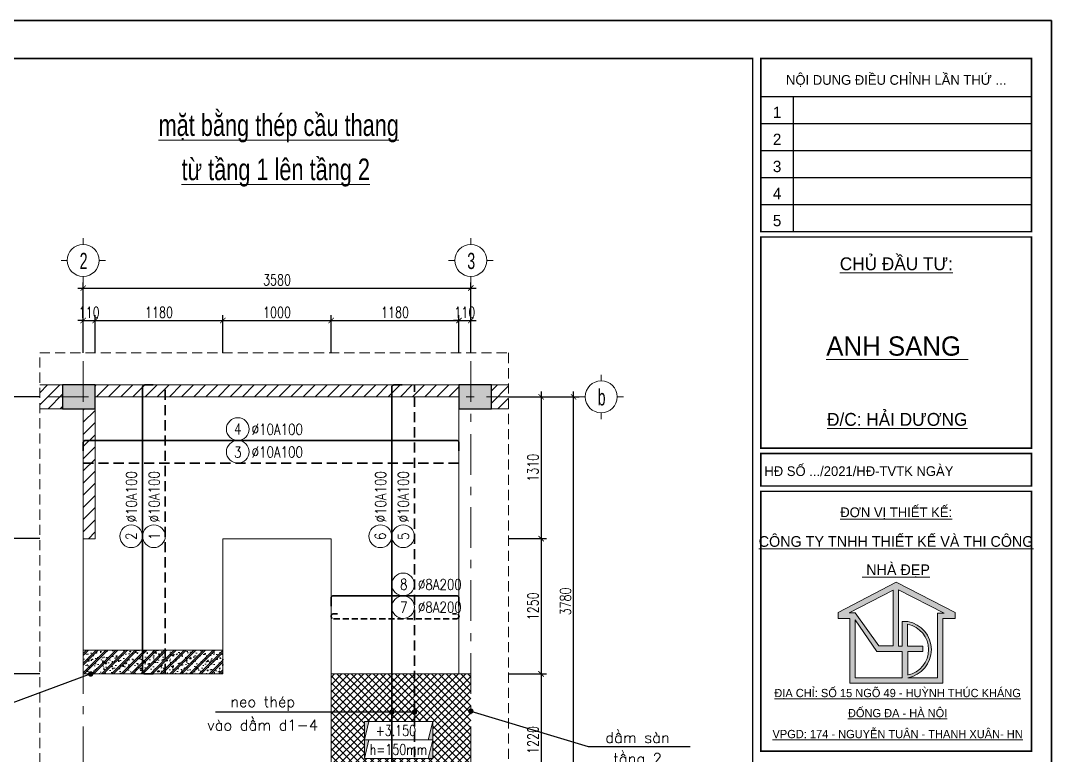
# Model space of a CAD drawing. Extents: x -2098986 to 943, y -1296280 to 73591.
# Drawn here: x -1822283 to -1803244, y -1275738 to -1262160 of the extents above; entities that cross this region are included whole.
import ezdxf
from ezdxf.enums import TextEntityAlignment as Align

# ---------------------------------------------------------------- set-up
doc = ezdxf.new("R2010")
doc.units = 0
doc.header["$LTSCALE"] = 150
doc.header["$PDMODE"] = 35
for name, pattern in [('_Tim', [9, 5, -1.5, 1, -1.5]), ('DASHED2', [0.375, 0.25, -0.125]), ('HIDDEN', [0.375, 0.25, -0.125])]:
    doc.linetypes.add(name, pattern=pattern)
doc.layers.get('0').update_dxf_attribs({"lineweight": 18})
doc.layers.get('Defpoints').update_dxf_attribs({"lineweight": 18})
for name, color, linetype, lineweight in [('05.Text', 253, 'Continuous', 18), ('09.Hatch', 250, 'Continuous', 5), ('11.Khung bo', 32, 'Continuous', 50), ('12.Khung', 36, 'Continuous', 25), ('LS-DIM', 251, 'Continuous', 13), ('LS-HATCH', 147, 'Continuous', 9), ('LS-TEXT', 60, 'Continuous', 20), ('LS-THAY', 7, 'Continuous', 20), ('LS-THEP', 3, 'Continuous', 35), ('LS-TRUC', 108, '_Tim', 9)]:
    doc.layers.add(name, color=color, linetype=linetype, lineweight=lineweight)
doc.layers.add('DIM', color=1, linetype='Continuous')
doc.layers.add('HATCH', color=8, linetype='Continuous')
doc.layers.add('Tpl_Bound', color=1, linetype='Continuous', plot=False)
doc.styles.add('AVANT', font='')
doc.styles.add('KCVN-LEADER', font='vnromadi.shx', dxfattribs={"width": 0.7, "height": 4})
doc.styles.add('VnAvantH', font='')
doc.styles.add('vnsimpli', font='vnsimli.shx', dxfattribs={"width": 0.75})
doc.styles.get('AVANT').set_extended_font_data('.VnAvant')
doc.styles.get('VnAvantH').set_extended_font_data('.VnAvantH')
doc.dimstyles.new('D50', dxfattribs={"dimtxt": 200, "dimasz": 100, "dimexe": 100, "dimexo": 0, "dimgap": 50, "dimtad": 1, "dimdec": 0, "dimlfac": 0.5, "dimzin": 0, "dimdsep": 46, "dimtxsty": 'vnsimpli', "dimblk1": 'ARCHTICK', "dimblk2": 'ARCHTICK', "dimsah": 1, "dimcen": 0, "dimdle": 100, "dimclrd": 256, "dimclre": 256, "dimclrt": 60, "dimadec": 0, "dimazin": 0, "dimtfac": 0.02, "dimtdec": 0, "dimtix": 1, "dimtmove": 2, "dimatfit": 3, "dimldrblk": 'ARCHTICK', "dimfxl": 100, "dimtolj": 1, "dimtzin": 0, "dimarcsym": 0})

# ---------------------------------------------------------------- blocks, each defined once
blk = doc.blocks.new('100')
at = {"layer": '09.Hatch'}
h = blk.add_hatch(color=3, dxfattribs=at)
h.paths.add_polyline_path([(1897639, -927180), (1897639, -927287), (1897855, -927287), (1897855, -928484), (1898824, -928484), (1899574, -928484), (1899574, -927287), (1899801, -927287), (1899801, -927179), (1898713, -926620)])
h.paths.add_polyline_path([(1898756, -926756), (1899596, -927187), (1899473, -927187), (1899473, -928384), (1898929, -928384, 0.834181), (1898929, -927344), (1898824, -927344), (1898824, -927797), (1898756, -927797)], flags=16)
h.paths.add_polyline_path([(1898656, -927796), (1898393, -927796), (1897956, -927186), (1897843, -927186), (1898656, -926763)], flags=16)
h.paths.add_polyline_path([(1898929, -928333), (1898929, -927898), (1899202, -927898), (1899202, -927797), (1898924, -927797), (1898924, -927395, -0.822042)], flags=16)
h.paths.add_polyline_path([(1898357, -927898), (1898824, -927898), (1898824, -928384), (1897956, -928384), (1897956, -927316)], flags=16)
at = {"layer": '05.Text'}
for p, q in [((1898713, -926620), (1897639, -927180)), ((1898656, -926763), (1897843, -927186)), ((1898656, -926763), (1897843, -927186)), ((1898656, -926763), (1897843, -927186)), ((1898656, -926763), (1898656, -927796)), ((1898656, -926763), (1898656, -927796)), ((1898656, -926763), (1898656, -927796)), ((1899801, -927179), (1898713, -926620)), ((1899801, -927179), (1898713, -926620)), ((1899801, -927179), (1898713, -926620)), ((1899596, -927187), (1898756, -926756)), ((1898756, -926756), (1898756, -927797)), ((1899596, -927187), (1898756, -926756)), ((1898756, -926756), (1898756, -927797)), ((1899596, -927187), (1898756, -926756)), ((1898756, -926756), (1898756, -927797)), ((1897639, -927180), (1897639, -927287)), ((1899801, -927287), (1899801, -927179)), ((1899801, -927287), (1899801, -927179)), ((1899801, -927287), (1899801, -927179)), ((1897639, -927287), (1897855, -927287)), ((1897843, -927186), (1897956, -927186)), ((1897855, -927287), (1897855, -928484)), ((1897956, -927186), (1897956, -927186)), ((1897956, -927186), (1898393, -927796)), ((1897956, -927316), (1897956, -928384)), ((1898357, -927898), (1897956, -927316)), ((1898824, -927797), (1898824, -927344)), ((1898824, -927797), (1898824, -927344)), ((1898824, -927344), (1898929, -927344)), ((1899473, -928384), (1899473, -927187)), ((1899473, -927187), (1899596, -927187)), ((1899473, -928384), (1899473, -927187)), ((1899473, -927187), (1899596, -927187)), ((1899473, -928384), (1899473, -927187)), ((1899473, -927187), (1899596, -927187)), ((1899574, -928484), (1899574, -927287)), ((1899574, -927287), (1899801, -927287)), ((1898924, -927395), (1898924, -927797)), ((1898824, -927898), (1898357, -927898)), ((1898393, -927796), (1898656, -927796)), ((1898756, -927797), (1898824, -927797)), ((1898824, -928384), (1898824, -927898)), ((1898924, -927797), (1899202, -927797)), ((1899202, -927898), (1898929, -927898)), ((1898929, -927898), (1898929, -928333)), ((1899202, -927797), (1899202, -927898)), ((1897855, -928484), (1898824, -928484)), ((1897956, -928384), (1898824, -928384)), ((1898824, -928484), (1899574, -928484)), ((1898929, -928384), (1899473, -928384))]:
    blk.add_line(p, q, dxfattribs=at)
for radius, start, end in [(528, 280.3316, 79.6684), (478, 281.4298, 79.1164), (478, 281.4298, 79.1164), (478, 281.4298, 79.1164)]:
    blk.add_arc((1898834, -927864), radius, start, end, dxfattribs=at)
at = {"layer": '11.Khung bo', "const_width": 26.7}
for points in [[(1860913, -945240), (1860913, -916940), (1896063, -916940), (1896063, -945240)], [(1860913, -945240), (1860913, -916940), (1896063, -916940), (1896063, -945240)], [(1860913, -945240), (1860913, -916940), (1896063, -916940), (1896063, -945240)], [(1896213, -920140), (1896213, -916940), (1901213, -916940), (1901213, -920140)], [(1896213, -920140), (1896213, -916940), (1901213, -916940), (1901213, -920140)], [(1896213, -920140), (1896213, -916940), (1901213, -916940), (1901213, -920140)], [(1896213, -924140), (1901213, -924140), (1901213, -920240), (1896213, -920240)], [(1896213, -924140), (1901213, -924140), (1901213, -920240), (1896213, -920240)], [(1896213, -924140), (1901213, -924140), (1901213, -920240), (1896213, -920240)], [(1896213, -924840), (1901213, -924840), (1901213, -924240), (1896213, -924240)], [(1896213, -924840), (1901213, -924840), (1901213, -924240), (1896213, -924240)], [(1896213, -924840), (1901213, -924840), (1901213, -924240), (1896213, -924240)], [(1896213, -929740), (1901213, -929740), (1901213, -924940), (1896213, -924940)], [(1896213, -929740), (1901213, -929740), (1901213, -924940), (1896213, -924940)], [(1896213, -929740), (1901213, -929740), (1901213, -924940), (1896213, -924940)]]:
    blk.add_lwpolyline(points, close=True, dxfattribs=at)
at = {"layer": '12.Khung'}
for p, q in [((1896213, -917640), (1901213, -917640)), ((1896213, -917640), (1901213, -917640)), ((1896213, -917640), (1901213, -917640)), ((1896813, -920140), (1896813, -917640)), ((1896813, -920140), (1896813, -917640)), ((1896813, -920140), (1896813, -917640)), ((1896213, -918140), (1901213, -918140)), ((1896213, -918140), (1901213, -918140)), ((1896213, -918140), (1901213, -918140)), ((1896213, -918640), (1901213, -918640)), ((1896213, -918640), (1901213, -918640)), ((1896213, -918640), (1901213, -918640)), ((1896213, -919140), (1901213, -919140)), ((1896213, -919140), (1901213, -919140)), ((1896213, -919140), (1901213, -919140)), ((1896213, -919640), (1901213, -919640)), ((1896213, -919640), (1901213, -919640)), ((1896213, -919640), (1901213, -919640))]:
    blk.add_line(p, q, dxfattribs=at)
blk.add_lwpolyline([(1901579, -945940), (1901579, -916240), (1859580, -916240), (1859580, -945940)], close=True, dxfattribs=at)
blk.add_lwpolyline([(1901579, -945940), (1901579, -916240), (1859580, -916240), (1859580, -945940)], close=True, dxfattribs=at)
blk.add_lwpolyline([(1901579, -945940), (1901579, -916240), (1859580, -916240), (1859580, -945940)], close=True, dxfattribs=at)
at = {"layer": '05.Text', "style": 'VnAvantH'}
for s, p in [('Néi dung ®iÒu chØnh lÇn thø ...', (1898713, -917329)), ('H§ sè .../2021/H§-TVTK ngµy ', (1898057, -924540))]:
    blk.add_text(s, height=180, dxfattribs=at).set_placement(p, align=Align.MIDDLE)
at = {"layer": '05.Text'}
for s, height, style, p in [('1', 210, 'AVANT', (1896513, -918040)), ('2', 210, 'AVANT', (1896513, -918540)), ('3', 210, 'AVANT', (1896513, -919040)), ('4', 210, 'AVANT', (1896513, -919540)), ('5', 210, 'AVANT', (1896513, -920040)), ('%%uChñ ®Çu t\xad:', 237.6, 'VnAvantH', (1898716, -920853)), ('%%Uanh sang ', 356.4, 'VnAvantH', (1898732, -922432)), ('%%U®/c: h¶i d\xad¬ng', 237.6, 'VnAvantH', (1898732, -923728)), ('%%U®¬n vÞ thiÕt kÕ:', 180, 'VnAvantH', (1898713, -925416)), ('%%Uc«ng ty tnhh thiÕt kÕ vµ thi c«ng', 198, 'VnAvantH', (1898711, -925964)), ('%%U nhµ ®Ñp', 198, 'VnAvantH', (1898711, -926487)), ('%%U®Þa chØ: sè 15 ngâ 49 - huúnh thóc kh¸ng', 152.46, 'VnAvantH', (1898739, -928742)), ('%%U®èng ®a - hµ néi', 152.46, 'VnAvantH', (1898739, -929113)), ('%%Uvpgd: 174 - nguyÔn tu©n - thanh xu©n- hn', 152.46, 'VnAvantH', (1898739, -929500))]:
    blk.add_text(s, height=height, dxfattribs=dict(at, style=style)).set_placement(p, align=Align.CENTER)
blk = doc.blocks.new('_ArchTick')
at = {"layer": 'DIM', "color": 0, "const_width": 0.15}
blk.add_lwpolyline([(-0.5, -0.5), (0.5, 0.5)], dxfattribs=at)
blk = doc.blocks.new('*D1398')
at = {"layer": 'Defpoints', "color": 0, "transparency": 16777216}
for p in [(-1820907, -1267702), (-1821127, -1268302), (-1820907, -1268302)]:
    blk.add_point(p, dxfattribs=at)
at = {"layer": 'LS-DIM', "lineweight": -2, "transparency": 16777216}
for p, q in [((-1821127, -1268302), (-1821127, -1267602)), ((-1820907, -1268302), (-1820907, -1267602)), ((-1821127, -1267702), (-1821227, -1267702)), ((-1821127, -1267702), (-1820907, -1267702)), ((-1820907, -1267702), (-1820807, -1267702))]:
    blk.add_line(p, q, dxfattribs=at)
at = {"layer": 'LS-DIM', "lineweight": -2, "transparency": 16777216, "xscale": 100, "yscale": 100, "zscale": 100}
blk.add_blockref('_ArchTick', (-1821127, -1267702), dxfattribs=at)
at = {"layer": 'LS-DIM', "lineweight": -2, "transparency": 16777216, "xscale": 100, "yscale": 100, "zscale": 100, "rotation": 180}
blk.add_blockref('_ArchTick', (-1820907, -1267702), dxfattribs=at)
at = {"layer": 'LS-DIM', "color": 60, "transparency": 16777216, "insert": (-1821017, -1267552), "char_height": 200, "attachment_point": 5, "style": 'vnsimpli'}
blk.add_mtext('\\A1;110', dxfattribs=at)
blk = doc.blocks.new('*D1399')
at = {"layer": 'Defpoints', "color": 0, "transparency": 16777216}
for p in [(-1818547, -1267702), (-1820907, -1268302), (-1818547, -1268302)]:
    blk.add_point(p, dxfattribs=at)
at = {"layer": 'LS-DIM', "lineweight": -2, "transparency": 16777216}
for p, q in [((-1820907, -1268302), (-1820907, -1267602)), ((-1818547, -1268302), (-1818547, -1267602)), ((-1821007, -1267702), (-1818447, -1267702))]:
    blk.add_line(p, q, dxfattribs=at)
at = {"layer": 'LS-DIM', "lineweight": -2, "transparency": 16777216, "xscale": 100, "yscale": 100, "zscale": 100, "rotation": 180}
blk.add_blockref('_ArchTick', (-1820907, -1267702), dxfattribs=at)
at = {"layer": 'LS-DIM', "lineweight": -2, "transparency": 16777216, "xscale": 100, "yscale": 100, "zscale": 100}
blk.add_blockref('_ArchTick', (-1818547, -1267702), dxfattribs=at)
at = {"layer": 'LS-DIM', "color": 60, "transparency": 16777216, "insert": (-1819727, -1267552), "char_height": 200, "attachment_point": 5, "style": 'vnsimpli'}
blk.add_mtext('\\A1;1180', dxfattribs=at)
blk = doc.blocks.new('*D1400')
at = {"layer": 'Defpoints', "color": 0, "transparency": 16777216}
for p in [(-1816547, -1267702), (-1818547, -1268302), (-1816547, -1268302)]:
    blk.add_point(p, dxfattribs=at)
at = {"layer": 'LS-DIM', "lineweight": -2, "transparency": 16777216}
for p, q in [((-1818547, -1268302), (-1818547, -1267602)), ((-1816547, -1268302), (-1816547, -1267602)), ((-1818647, -1267702), (-1816447, -1267702))]:
    blk.add_line(p, q, dxfattribs=at)
at = {"layer": 'LS-DIM', "lineweight": -2, "transparency": 16777216, "xscale": 100, "yscale": 100, "zscale": 100, "rotation": 180}
blk.add_blockref('_ArchTick', (-1818547, -1267702), dxfattribs=at)
at = {"layer": 'LS-DIM', "lineweight": -2, "transparency": 16777216, "xscale": 100, "yscale": 100, "zscale": 100}
blk.add_blockref('_ArchTick', (-1816547, -1267702), dxfattribs=at)
at = {"layer": 'LS-DIM', "color": 60, "transparency": 16777216, "insert": (-1817547, -1267552), "char_height": 200, "attachment_point": 5, "style": 'vnsimpli'}
blk.add_mtext('\\A1;1000', dxfattribs=at)
blk = doc.blocks.new('*D1401')
at = {"layer": 'Defpoints', "color": 0, "transparency": 16777216}
for p in [(-1814187, -1267702), (-1816547, -1268302), (-1814187, -1268302)]:
    blk.add_point(p, dxfattribs=at)
at = {"layer": 'LS-DIM', "lineweight": -2, "transparency": 16777216}
for p, q in [((-1816547, -1268302), (-1816547, -1267602)), ((-1814187, -1268302), (-1814187, -1267602)), ((-1816647, -1267702), (-1814087, -1267702))]:
    blk.add_line(p, q, dxfattribs=at)
at = {"layer": 'LS-DIM', "lineweight": -2, "transparency": 16777216, "xscale": 100, "yscale": 100, "zscale": 100, "rotation": 180}
blk.add_blockref('_ArchTick', (-1816547, -1267702), dxfattribs=at)
at = {"layer": 'LS-DIM', "lineweight": -2, "transparency": 16777216, "xscale": 100, "yscale": 100, "zscale": 100}
blk.add_blockref('_ArchTick', (-1814187, -1267702), dxfattribs=at)
at = {"layer": 'LS-DIM', "color": 60, "transparency": 16777216, "insert": (-1815367, -1267552), "char_height": 200, "attachment_point": 5, "style": 'vnsimpli'}
blk.add_mtext('\\A1;1180', dxfattribs=at)
blk = doc.blocks.new('*D1402')
at = {"layer": 'Defpoints', "color": 0, "transparency": 16777216}
for p in [(-1813967, -1267702), (-1814187, -1268302), (-1813967, -1268302)]:
    blk.add_point(p, dxfattribs=at)
at = {"layer": 'LS-DIM', "lineweight": -2, "transparency": 16777216}
for p, q in [((-1814187, -1268302), (-1814187, -1267602)), ((-1813967, -1268302), (-1813967, -1267602)), ((-1814187, -1267702), (-1814287, -1267702)), ((-1814187, -1267702), (-1813967, -1267702)), ((-1813967, -1267702), (-1813867, -1267702))]:
    blk.add_line(p, q, dxfattribs=at)
at = {"layer": 'LS-DIM', "lineweight": -2, "transparency": 16777216, "xscale": 100, "yscale": 100, "zscale": 100}
blk.add_blockref('_ArchTick', (-1814187, -1267702), dxfattribs=at)
at = {"layer": 'LS-DIM', "lineweight": -2, "transparency": 16777216, "xscale": 100, "yscale": 100, "zscale": 100, "rotation": 180}
blk.add_blockref('_ArchTick', (-1813967, -1267702), dxfattribs=at)
at = {"layer": 'LS-DIM', "color": 60, "transparency": 16777216, "insert": (-1814077, -1267552), "char_height": 200, "attachment_point": 5, "style": 'vnsimpli'}
blk.add_mtext('\\A1;110', dxfattribs=at)
blk = doc.blocks.new('*D1403')
at = {"layer": 'Defpoints', "color": 0, "transparency": 16777216}
for p in [(-1813967, -1267102), (-1821127, -1268302), (-1813967, -1268302)]:
    blk.add_point(p, dxfattribs=at)
at = {"layer": 'LS-DIM', "lineweight": -2, "transparency": 16777216}
for p, q in [((-1821127, -1268302), (-1821127, -1267002)), ((-1813967, -1268302), (-1813967, -1267002)), ((-1821227, -1267102), (-1813867, -1267102))]:
    blk.add_line(p, q, dxfattribs=at)
at = {"layer": 'LS-DIM', "lineweight": -2, "transparency": 16777216, "xscale": 100, "yscale": 100, "zscale": 100, "rotation": 180}
blk.add_blockref('_ArchTick', (-1821127, -1267102), dxfattribs=at)
at = {"layer": 'LS-DIM', "lineweight": -2, "transparency": 16777216, "xscale": 100, "yscale": 100, "zscale": 100}
blk.add_blockref('_ArchTick', (-1813967, -1267102), dxfattribs=at)
at = {"layer": 'LS-DIM', "color": 60, "transparency": 16777216, "insert": (-1817547, -1266952), "char_height": 200, "attachment_point": 5, "style": 'vnsimpli'}
blk.add_mtext('\\A1;3580', dxfattribs=at)
blk = doc.blocks.new('*D1406')
at = {"layer": 'Defpoints', "color": 0, "transparency": 16777216}
for p in [(-1821929, -1269113), (-1822529, -1271733), (-1821929, -1271733)]:
    blk.add_point(p, dxfattribs=at)
at = {"layer": 'LS-DIM', "lineweight": -2, "transparency": 16777216}
for p, q in [((-1821929, -1269113), (-1822629, -1269113)), ((-1822529, -1269013), (-1822529, -1271833)), ((-1821929, -1271733), (-1822629, -1271733))]:
    blk.add_line(p, q, dxfattribs=at)
at = {"layer": 'LS-DIM', "lineweight": -2, "transparency": 16777216, "xscale": 100, "yscale": 100, "zscale": 100}
for p, rotation in [((-1822529, -1269113), 90), ((-1822529, -1271733), 270)]:
    blk.add_blockref('_ArchTick', p, dxfattribs=dict(at, rotation=rotation))
at = {"layer": 'LS-DIM', "color": 60, "transparency": 16777216, "insert": (-1822679, -1270423), "char_height": 200, "attachment_point": 5, "rotation": 90, "style": 'vnsimpli'}
blk.add_mtext('\\A1;1310', dxfattribs=at)
blk = doc.blocks.new('*D1407')
at = {"layer": 'Defpoints', "color": 0, "transparency": 16777216}
for p in [(-1821929, -1271733), (-1822529, -1274233), (-1821929, -1274233)]:
    blk.add_point(p, dxfattribs=at)
at = {"layer": 'LS-DIM', "lineweight": -2, "transparency": 16777216}
for p, q in [((-1821929, -1271733), (-1822629, -1271733)), ((-1822529, -1271633), (-1822529, -1274333)), ((-1821929, -1274233), (-1822629, -1274233))]:
    blk.add_line(p, q, dxfattribs=at)
at = {"layer": 'LS-DIM', "lineweight": -2, "transparency": 16777216, "xscale": 100, "yscale": 100, "zscale": 100}
for p, rotation in [((-1822529, -1271733), 90), ((-1822529, -1274233), 270)]:
    blk.add_blockref('_ArchTick', p, dxfattribs=dict(at, rotation=rotation))
at = {"layer": 'LS-DIM', "color": 60, "transparency": 16777216, "insert": (-1822679, -1272983), "char_height": 200, "attachment_point": 5, "rotation": 90, "style": 'vnsimpli'}
blk.add_mtext('\\A1;1250', dxfattribs=at)
blk = doc.blocks.new('*D1408')
at = {"layer": 'Defpoints', "color": 0, "transparency": 16777216}
for p in [(-1821929, -1274233), (-1822529, -1276673), (-1821929, -1276673)]:
    blk.add_point(p, dxfattribs=at)
at = {"layer": 'LS-DIM', "lineweight": -2, "transparency": 16777216}
for p, q in [((-1821929, -1274233), (-1822629, -1274233)), ((-1822529, -1274133), (-1822529, -1276773)), ((-1821929, -1276673), (-1822629, -1276673))]:
    blk.add_line(p, q, dxfattribs=at)
at = {"layer": 'LS-DIM', "lineweight": -2, "transparency": 16777216, "xscale": 100, "yscale": 100, "zscale": 100}
for p, rotation in [((-1822529, -1274233), 90), ((-1822529, -1276673), 270)]:
    blk.add_blockref('_ArchTick', p, dxfattribs=dict(at, rotation=rotation))
at = {"layer": 'LS-DIM', "color": 60, "transparency": 16777216, "insert": (-1822679, -1275453), "char_height": 200, "attachment_point": 5, "rotation": 90, "style": 'vnsimpli'}
blk.add_mtext('\\A1;1220', dxfattribs=at)
blk = doc.blocks.new('*D1409')
at = {"layer": 'Defpoints', "color": 0, "transparency": 16777216}
for p in [(-1823129, -1269113), (-1821929, -1269113), (-1821929, -1276673)]:
    blk.add_point(p, dxfattribs=at)
at = {"layer": 'LS-DIM', "lineweight": -2, "transparency": 16777216}
for p, q in [((-1821929, -1269113), (-1823229, -1269113)), ((-1823129, -1276773), (-1823129, -1269013)), ((-1821929, -1276673), (-1823229, -1276673))]:
    blk.add_line(p, q, dxfattribs=at)
at = {"layer": 'LS-DIM', "lineweight": -2, "transparency": 16777216, "xscale": 100, "yscale": 100, "zscale": 100}
for p, rotation in [((-1823129, -1269113), 90), ((-1823129, -1276673), 270)]:
    blk.add_blockref('_ArchTick', p, dxfattribs=dict(at, rotation=rotation))
at = {"layer": 'LS-DIM', "color": 60, "transparency": 16777216, "insert": (-1823279, -1272893), "char_height": 200, "attachment_point": 5, "rotation": 90, "style": 'vnsimpli'}
blk.add_mtext('\\A1;3780', dxfattribs=at)
blk = doc.blocks.new('*D1410')
at = {"layer": 'Defpoints', "color": 0, "transparency": 16777216}
for p in [(-1813269, -1269113), (-1813269, -1271733), (-1812669, -1271733)]:
    blk.add_point(p, dxfattribs=at)
at = {"layer": 'LS-DIM', "lineweight": -2, "transparency": 16777216}
for p, q in [((-1813269, -1269113), (-1812569, -1269113)), ((-1812669, -1269013), (-1812669, -1271833)), ((-1813269, -1271733), (-1812569, -1271733))]:
    blk.add_line(p, q, dxfattribs=at)
at = {"layer": 'LS-DIM', "lineweight": -2, "transparency": 16777216, "xscale": 100, "yscale": 100, "zscale": 100}
for p, rotation in [((-1812669, -1269113), 90), ((-1812669, -1271733), 270)]:
    blk.add_blockref('_ArchTick', p, dxfattribs=dict(at, rotation=rotation))
at = {"layer": 'LS-DIM', "color": 60, "transparency": 16777216, "insert": (-1812819, -1270423), "char_height": 200, "attachment_point": 5, "rotation": 90, "style": 'vnsimpli'}
blk.add_mtext('\\A1;1310', dxfattribs=at)
blk = doc.blocks.new('*D1411')
at = {"layer": 'Defpoints', "color": 0, "transparency": 16777216}
for p in [(-1813269, -1271733), (-1813269, -1274233), (-1812669, -1274233)]:
    blk.add_point(p, dxfattribs=at)
at = {"layer": 'LS-DIM', "lineweight": -2, "transparency": 16777216}
for p, q in [((-1813269, -1271733), (-1812569, -1271733)), ((-1812669, -1271633), (-1812669, -1274333)), ((-1813269, -1274233), (-1812569, -1274233))]:
    blk.add_line(p, q, dxfattribs=at)
at = {"layer": 'LS-DIM', "lineweight": -2, "transparency": 16777216, "xscale": 100, "yscale": 100, "zscale": 100}
for p, rotation in [((-1812669, -1271733), 90), ((-1812669, -1274233), 270)]:
    blk.add_blockref('_ArchTick', p, dxfattribs=dict(at, rotation=rotation))
at = {"layer": 'LS-DIM', "color": 60, "transparency": 16777216, "insert": (-1812819, -1272983), "char_height": 200, "attachment_point": 5, "rotation": 90, "style": 'vnsimpli'}
blk.add_mtext('\\A1;1250', dxfattribs=at)
blk = doc.blocks.new('*D1404')
at = {"layer": 'Defpoints', "color": 0, "transparency": 16777216}
for p in [(-1813269, -1274233), (-1813269, -1276673), (-1812669, -1276673)]:
    blk.add_point(p, dxfattribs=at)
at = {"layer": 'LS-DIM', "lineweight": -2, "transparency": 16777216}
for p, q in [((-1813269, -1274233), (-1812569, -1274233)), ((-1812669, -1274133), (-1812669, -1276773)), ((-1813269, -1276673), (-1812569, -1276673))]:
    blk.add_line(p, q, dxfattribs=at)
at = {"layer": 'LS-DIM', "lineweight": -2, "transparency": 16777216, "xscale": 100, "yscale": 100, "zscale": 100}
for p, rotation in [((-1812669, -1274233), 90), ((-1812669, -1276673), 270)]:
    blk.add_blockref('_ArchTick', p, dxfattribs=dict(at, rotation=rotation))
at = {"layer": 'LS-DIM', "color": 60, "transparency": 16777216, "insert": (-1812819, -1275453), "char_height": 200, "attachment_point": 5, "rotation": 90, "style": 'vnsimpli'}
blk.add_mtext('\\A1;1220', dxfattribs=at)
blk = doc.blocks.new('*D1405')
at = {"layer": 'Defpoints', "color": 0, "transparency": 16777216}
for p in [(-1813269, -1269113), (-1812069, -1269113), (-1813269, -1276673)]:
    blk.add_point(p, dxfattribs=at)
at = {"layer": 'LS-DIM', "lineweight": -2, "transparency": 16777216}
for p, q in [((-1813269, -1269113), (-1811969, -1269113)), ((-1812069, -1276773), (-1812069, -1269013)), ((-1813269, -1276673), (-1811969, -1276673))]:
    blk.add_line(p, q, dxfattribs=at)
at = {"layer": 'LS-DIM', "lineweight": -2, "transparency": 16777216, "xscale": 100, "yscale": 100, "zscale": 100}
for p, rotation in [((-1812069, -1269113), 90), ((-1812069, -1276673), 270)]:
    blk.add_blockref('_ArchTick', p, dxfattribs=dict(at, rotation=rotation))
at = {"layer": 'LS-DIM', "color": 60, "transparency": 16777216, "insert": (-1812219, -1272893), "char_height": 200, "attachment_point": 5, "rotation": 90, "style": 'vnsimpli'}
blk.add_mtext('\\A1;3780', dxfattribs=at)
blk = doc.blocks.new('A$C0F04115F')
at = {"layer": 'LS-THAY'}
for p, q in [((-380, 380), (-380, 530)), ((-760, 0), (-910, 0)), ((0, 0), (150, 0)), ((-380, -380), (-380, -530))]:
    blk.add_line(p, q, dxfattribs=at)
blk.add_circle((-380, 0), 380, dxfattribs=at)
blk = doc.blocks.new('cot MB')
at = {"layer": 'LS-DIM'}
for points in [[(122684, -484996), (122601, -484996), (122601, -485336)], [(123863, -484996), (123780, -485336), (123863, -485336)]]:
    blk.add_hatch(color=256, dxfattribs=at).paths.add_polyline_path(points)
for p, q in [((122601, -485336), (122684, -484996)), ((123863, -484996), (123780, -485336))]:
    blk.add_line(p, q, dxfattribs=at)
blk.add_lwpolyline([(122601, -484996), (123863, -484996), (123863, -485336), (122601, -485336)], close=True, dxfattribs=at)
blk = doc.blocks.new('DOT')
at = {"color": 0, "linetype": 'ByBlock'}
blk.add_line((-0.5, 0), (-1, 0), dxfattribs=at)
at = {"color": 0, "linetype": 'ByBlock', "const_width": 0.5}
blk.add_lwpolyline([(-0.25, 0, 1), (0.25, 0, 1)], format="xyb", close=True, dxfattribs=at)

msp = doc.modelspace()

# ---------------------------------------------------------------- hatches: boundary and pattern name
at = {"layer": 'HATCH'}
h = msp.add_hatch(color=256, dxfattribs=at)
h.dxf.hatch_style = 1
h.paths.add_polyline_path([(-1821507.4, -1269333.4), (-1820907.4, -1269333.4), (-1820907.4, -1268893.4), (-1821507.4, -1268893.4)])
h = msp.add_hatch(color=256, dxfattribs=at)
h.dxf.hatch_style = 1
h.paths.add_polyline_path([(-1814187.4, -1269333.4), (-1813587.4, -1269333.4), (-1813587.4, -1268893.4), (-1814187.4, -1268893.4)])
at = {"layer": 'LS-DIM'}
h = msp.add_hatch(dxfattribs=at)
h.set_pattern_fill('BT-01', color=256, scale=30, pattern_type=2)
h.set_pattern_definition([(50, (199648.67, -9884.24), (215.178055, -18.82564), [22.5, -247.5]), (355, (199648.67, -9884.24), (-41.6254, 225.65764), [18, -198]), (100.4514, (199666.6, -9885.81), (173.552815, 206.831863), [19.122057, -210.342634]), (46.1842, (199648.67, -9824.24), (320.172315, -49.655704), [33.75, -371.25]), (96.6356, (199675.36, -9828.38), (280.39881, 292.23536), [28.683086, -315.5139]), (351.1842, (199648.67, -9824.24), (280.398584, 292.23558), [27, -297]), (21, (199678.67, -9839.24), (179.072116, -120.785667), [22.5, -247.5]), (326, (199678.67, -9839.24), (72.9946, 217.545014), [18, -198]), (71.4514, (199693.6, -9849.3), (252.066789, 96.759149), [19.122057, -210.342634]), (37.5, (199648.674, -9884.24), (3.6479566, 99.8681561), [0, -195.6, 0, -201, 0, -198.75]), (7.5, (199648.67, -9884.24), (78.920861, 118.3235136), [0, -114.6, 0, -191.1, 0, -75.75]), (327.5, (199581.774, -9884.24), (160.1467309, -6.7664615), [0, -75, 0, -234, 0, -310.5]), (317.5, (199551.77, -9884.24), (174.955851, 30.031495), [0, -97.5, 0, -155.4, 0, -220.5]), (45, (199648.67, -9884.24), (-90.1561146, 90.1561146), []), (45, (199648.67, -9847.49), (-90.1561146, 90.1561146), [])])
h.paths.add_polyline_path([(-1819727.4, -1274233.4), (-1819727.4, -1273793.4), (-1821127.4, -1273793.4), (-1821127.4, -1274233.4)])
h.paths.add_polyline_path([(-1819727.4, -1273793.4), (-1819727.4, -1274233.4), (-1818547.4, -1274233.4), (-1818547.4, -1273793.4)])
at = {"layer": 'LS-HATCH'}
h = msp.add_hatch(dxfattribs=at)
h.set_pattern_fill('ANSI31', color=256, scale=50)
h.set_pattern_definition([(45, (199648.67, -9884.24), (-112.253202, 112.253202), [])])
h.paths.add_polyline_path([(-1821507.4, -1268893.4), (-1821929.3, -1268893.4), (-1821929.3, -1269113.4), (-1821507.4, -1269113.4)])
h.paths.add_polyline_path([(-1821507.4, -1269113.4), (-1821929.3, -1269113.4), (-1821929.3, -1269333.4), (-1821507.4, -1269333.4)])
h.paths.add_polyline_path([(-1820907.4, -1269333.4), (-1821127.4, -1269333.4), (-1821127.4, -1271733.4), (-1820907.4, -1271733.4)])
h.paths.add_polyline_path([(-1814187.4, -1268893.4), (-1820907.4, -1268893.4), (-1820907.4, -1269113.4), (-1814187.4, -1269113.4)])
h.paths.add_polyline_path([(-1813269.3, -1268893.4), (-1813587.4, -1268893.4), (-1813587.4, -1269113.4), (-1813269.3, -1269113.4)])
h.paths.add_polyline_path([(-1813269.3, -1269113.4), (-1813587.4, -1269113.4), (-1813587.4, -1269333.4), (-1813269.3, -1269333.4)])
h = msp.add_hatch(dxfattribs=at)
h.set_pattern_fill('ANSI37', color=256, scale=30)
h.set_pattern_definition([(45, (199648.67, -9884.24), (-67.351921, 67.351921), []), (135, (199648.67, -9884.24), (-67.351921, -67.351921), [])])
h.paths.add_polyline_path([(-1816547.4, -1274233.4), (-1816547.4, -1276453.4), (-1813967.4, -1276453.4), (-1813967.4, -1274233.4)])
h.paths.add_polyline_path([(-1814670.7, -1275112.4), (-1814670.7, -1275452.8), (-1814670.7, -1275793.2), (-1815932.6, -1275793.2), (-1815932.6, -1275452.8), (-1815932.6, -1275112.4)], flags=16)
h.paths.add_polyline_path([(-1815775, -1275429.5), (-1814917.8, -1275429.5), (-1814917.8, -1275129.5), (-1815775, -1275129.5)], flags=8)
h.paths.add_polyline_path([(-1815869.5, -1275779.9), (-1814740.9, -1275779.9), (-1814740.9, -1275479.9), (-1815869.5, -1275479.9)], flags=8)

# ---------------------------------------------------------------- linework, layer by layer
at = {"layer": 'DIM'}
for points in [[(-1821507.4, -1269333.4), (-1820907.4, -1269333.4), (-1820907.4, -1268893.4), (-1821507.4, -1268893.4)], [(-1814187.4, -1269333.4), (-1813587.4, -1269333.4), (-1813587.4, -1268893.4), (-1814187.4, -1268893.4)]]:
    msp.add_lwpolyline(points, close=True, dxfattribs=at)
at = {"layer": 'LS-DIM', "linetype": 'HIDDEN', "ltscale": 5}
msp.add_lwpolyline([(-1821929.3, -1268302), (-1813269.3, -1268302), (-1813269.3, -1277290), (-1821929.3, -1277290)], close=True, dxfattribs=at)
at = {"layer": 'LS-THAY'}
for p, q in [((-1820907.4, -1271733.4), (-1820907.4, -1269113.4)), ((-1820907.4, -1269113.4), (-1814187.4, -1269113.4)), ((-1814187.4, -1269113.4), (-1814187.4, -1269333.4)), ((-1814187.4, -1274233.4), (-1814187.4, -1269113.4)), ((-1821127.4, -1271733.4), (-1821127.4, -1269333.4)), ((-1821127.4, -1269333.4), (-1821127.4, -1269333.4)), ((-1820907.4, -1271733.4), (-1821127.4, -1271733.4)), ((-1821127.4, -1271733.4), (-1821127.4, -1274233.4)), ((-1818547.4, -1271733.4), (-1818547.4, -1274133.4)), ((-1818547.4, -1271733.4), (-1818547.4, -1274233.4)), ((-1816547.4, -1271733.4), (-1816547.4, -1274233.4)), ((-1816547.4, -1274233.4), (-1813967.4, -1274233.4)), ((-1816547.4, -1274233.4), (-1816547.4, -1276453.4))]:
    msp.add_line(p, q, dxfattribs=at)
for points in [[(-1813269.3, -1268893.4), (-1821929.3, -1268893.4)], [(-1821127.4, -1269333.4), (-1821929.3, -1269333.4)], [(-1813269.3, -1269333.4), (-1814187.4, -1269333.4)], [(-1816547.4, -1271733.4), (-1818547.4, -1271733.4)], [(-1818547.4, -1273793.4), (-1821127.4, -1273793.4)], [(-1818547.4, -1274233.4), (-1821127.4, -1274233.4)]]:
    msp.add_lwpolyline(points, dxfattribs=at)
for centre in [(-1818272.1, -1269708.2, 0), (-1818271.8, -1270128.2, 0), (-1820241.4, -1271688.7), (-1819821.4, -1271688.4), (-1815638.4, -1271688.7), (-1815218.4, -1271688.4), (-1815218.4, -1272579.4), (-1815218.4, -1272999.4)]:
    msp.add_circle(centre, 210, dxfattribs=at)
at = {"layer": 'LS-THEP', "linetype": 'DASHED2', "ltscale": 5}
for p, q in [((-1819611.4, -1274233.4, 0), (-1819611.4, -1268893.4)), ((-1815008.4, -1276893.4, 0), (-1815008.4, -1268893.4)), ((-1821127.4, -1270338.2, 0), (-1814187.4, -1270338.2, 0))]:
    msp.add_line(p, q, dxfattribs=at)
at = {"layer": 'LS-THEP', "ltscale": 25}
for points in [[(-1819837.4, -1274233.4), (-1819991.2, -1274233.4, -0.4142136), (-1820031.4, -1274193.2), (-1820031.4, -1268933.6, -0.4142136), (-1819991.2, -1268893.4), (-1819837.4, -1268893.4)], [(-1815234.4, -1276893.4), (-1815388.2, -1276893.4, -0.4142136), (-1815428.4, -1276853.2), (-1815428.4, -1268933.6, -0.4142136), (-1815388.2, -1268893.4), (-1815234.4, -1268893.4)], [(-1816547.4, -1272983.4), (-1816547.4, -1272829.6, -0.4142136), (-1816507.2, -1272789.4), (-1814227.5, -1272789.4, -0.4142136), (-1814187.4, -1272829.6), (-1814187.4, -1272983.4)]]:
    msp.add_lwpolyline(points, format="xyb", dxfattribs=at)
at = {"layer": 'LS-THEP', "ltscale": 25, "elevation": 0}
msp.add_lwpolyline([(-1821127.4, -1270112.2), (-1821127.4, -1269958.4, -0.4142136), (-1821087.2, -1269918.2), (-1814227.5, -1269918.2, -0.4142136), (-1814187.4, -1269958.4), (-1814187.4, -1270112.2)], format="xyb", dxfattribs=at)
at = {"layer": 'LS-THEP', "linetype": 'DASHED2', "ltscale": 3}
msp.add_lwpolyline([(-1816431.9, -1273122.3), (-1816502.4, -1273122.3, 1), (-1816502.4, -1273212.3), (-1814230.8, -1273212.3, 1), (-1814230.8, -1273122.3), (-1814307.6, -1273122.3)], format="xyb", dxfattribs=at)
at = {"layer": 'LS-TRUC'}
for p, q in [((-1821127.4, -1267102), (-1821127.4, -1277290)), ((-1813967.4, -1267102), (-1813967.4, -1277290)), ((-1823129.3, -1269113.4), (-1812069.3, -1269113.4))]:
    msp.add_line(p, q, dxfattribs=at)
at = {"layer": 'Tpl_Bound', "color": 1}
msp.add_lwpolyline([(-1845244.4, -1291860), (-1845244.4, -1262160), (-1803244.4, -1262160), (-1803244.4, -1291860)], close=True, dxfattribs=at)

# ---------------------------------------------------------------- block references
at = {"layer": '05.Text', "xscale": 1.000009185772931, "yscale": 1.000009185772931, "zscale": 1.000009185772931}
msp.add_blockref('100', (-3704841.1, -345911.5), dxfattribs=at)
at = {"layer": 'LS-DIM'}
for p in [(-1938533.6, -790116.7), (-1938533.6, -790457.1)]:
    msp.add_blockref('cot MB', p, dxfattribs=at)
at = {"layer": 'LS-THAY', "xscale": 0.7730447999201715, "yscale": 0.7730447999201715, "zscale": 0.7730447999201715, "rotation": 180}
for p in [(-1821421.2, -1266592.1), (-1814261.2, -1266592.1), (-1811853.4, -1269112.5)]:
    msp.add_blockref('A$C0F04115F', p, dxfattribs=at)

# ---------------------------------------------------------------- texts
at = {"layer": 'LS-TEXT', "style": 'KCVN-LEADER', "width": 0.75}
for s, p in [('%%UmÆt b»ng thÐp cÇu thang', (-1817515.3, -1264291.2)), ('%%Utõ tÇng 1 lªn tÇng 2', (-1817570.9, -1265108.4))]:
    msp.add_text(s, height=400, dxfattribs=at).set_placement(p, align=Align.CENTER)
at = {"layer": 'LS-TEXT'}
for s, height, style, width, p in [('2', 300, 'KCVN-LEADER', 0.65, (-1821120, -1266601.2)), ('3', 300, 'KCVN-LEADER', 0.65, (-1813960, -1266601.2)), ('b', 300, 'KCVN-LEADER', 0.65, (-1811552.1, -1269121.7)), ('4', 200, 'vnsimpli', 0.8, (-1818272.1, -1269708.2, 0)), ('3', 200, 'vnsimpli', 0.8, (-1818272.1, -1270135.2, 0)), ('8', 200, 'vnsimpli', 0.8, (-1815206.4, -1272576.5)), ('7', 200, 'vnsimpli', 0.8, (-1815206.4, -1273001.5))]:
    msp.add_text(s, height=height, dxfattribs=dict(at, style=style, width=width)).set_placement(p, align=Align.MIDDLE_CENTER)
at = {"layer": 'LS-TEXT', "style": 'vnsimpli', "width": 0.8}
for s, p in [('`10A100', (-1817542, -1269713.2, 0)), ('`10A100', (-1817542, -1270133.2, 0)), ('%%C8A200', (-1814539.7, -1272580.2)), ('%%C8A200', (-1814539.7, -1273000.2))]:
    msp.add_text(s, height=200, dxfattribs=at).set_placement(p, align=Align.MIDDLE)
for p in [(-1820236.4, -1270958.6), (-1819816.4, -1270958.6), (-1815633.4, -1270958.6), (-1815213.4, -1270958.6)]:
    msp.add_text('`10A100', height=200, rotation=90, dxfattribs=at).set_placement(p, align=Align.MIDDLE)
for s, p in [('2', (-1820241.4, -1271688.7)), ('1', (-1819814.4, -1271688.7)), ('6', (-1815638.4, -1271688.7)), ('5', (-1815211.4, -1271688.7))]:
    msp.add_text(s, height=200, rotation=90, dxfattribs=at).set_placement(p, align=Align.MIDDLE_CENTER)
at = {"layer": 'LS-TEXT', "style": 'vnsimpli'}
for s, p in [('neo thÐp', (-1817812.4, -1274846.9, 0.9)), ('vµo dÇm d1-4', (-1817812.4, -1275278.9, 0.9)), ('dÇm sµn', (-1810888.4, -1275508.9, 0.9)), ('tÇng 2', (-1810888.4, -1275898.9, 0.9))]:
    msp.add_text(s, height=200, dxfattribs=at).set_placement(p, align=Align.CENTER)
at = {"layer": 'LS-TEXT', "color": 60, "style": 'vnsimpli', "width": 0.75}
msp.add_text('+3.150', height=200, dxfattribs=at).set_placement((-1815725, -1275379.5))
msp.add_text('h=150mm', height=200, dxfattribs=at).set_placement((-1815305.2, -1275729.9), align=Align.CENTER)

# ---------------------------------------------------------------- dimensions: what is measured, and where the dimension line sits
at = {"layer": 'LS-DIM'}
for base, p1, p2, picture, middle in [((-1813967.4, -1267102), (-1821127.4, -1268302), (-1813967.4, -1268302), '*D1403', (-1817547.4, -1266952)), ((-1820907.4, -1267702), (-1821127.4, -1268302), (-1820907.4, -1268302), '*D1398', (-1821017.4, -1267552)), ((-1818547.4, -1267702), (-1820907.4, -1268302), (-1818547.4, -1268302), '*D1399', (-1819727.4, -1267552)), ((-1816547.4, -1267702), (-1818547.4, -1268302), (-1816547.4, -1268302), '*D1400', (-1817547.4, -1267552)), ((-1814187.4, -1267702), (-1816547.4, -1268302), (-1814187.4, -1268302), '*D1401', (-1815367.4, -1267552)), ((-1813967.4, -1267702), (-1814187.4, -1268302), (-1813967.4, -1268302), '*D1402', (-1814077.4, -1267552))]:
    dim = msp.add_linear_dim(base=base, p1=p1, p2=p2, dimstyle='D50', dxfattribs=at)
    dim.commit()
    dim.dimension.update_dxf_attribs({"geometry": picture, "text_midpoint": middle})
for base, p1, p2, picture, middle in [((-1823129.3, -1269113.4), (-1821929.3, -1276673.4), (-1821929.3, -1269113.4), '*D1409', (-1823279.3, -1272893.4)), ((-1822529.3, -1271733.4), (-1821929.3, -1269113.4), (-1821929.3, -1271733.4), '*D1406', (-1822679.3, -1270423.4)), ((-1812669.3, -1271733.4), (-1813269.3, -1269113.4), (-1813269.3, -1271733.4), '*D1410', (-1812819.3, -1270423.4)), ((-1812069.3, -1269113.4), (-1813269.3, -1276673.4), (-1813269.3, -1269113.4), '*D1405', (-1812219.3, -1272893.4)), ((-1822529.3, -1274233.4), (-1821929.3, -1271733.4), (-1821929.3, -1274233.4), '*D1407', (-1822679.3, -1272983.4)), ((-1812669.3, -1274233.4), (-1813269.3, -1271733.4), (-1813269.3, -1274233.4), '*D1411', (-1812819.3, -1272983.4)), ((-1822529.3, -1276673.4), (-1821929.3, -1274233.4), (-1821929.3, -1276673.4), '*D1408', (-1822679.3, -1275453.4)), ((-1812669.3, -1276673.4), (-1813269.3, -1274233.4), (-1813269.3, -1276673.4), '*D1404', (-1812819.3, -1275453.4))]:
    dim = msp.add_linear_dim(base=base, p1=p1, p2=p2, angle=90, dimstyle='D50', dxfattribs=at)
    dim.commit()
    dim.dimension.update_dxf_attribs({"geometry": picture, "text_midpoint": middle})

# ---------------------------------------------------------------- leaders
for points, override in [([(-1820988.3, -1274233.4), (-1823642.3, -1275217.1), (-1825833.3, -1275217.1)], {"dimtad": 0, "dimldrblk": 'DOT'}), ([(-1815428.4, -1274939.3), (-1818683.1, -1274939.3)], {"dimtad": 0, "dimldrblk": 'DOT'}), ([(-1815008.4, -1274939.3, 0), (-1818263.1, -1274939.3, 0)], {"dimtad": 0, "dimldrblk": 'DOT'}), ([(-1813967.4, -1274920.2), (-1811801.3, -1275577), (-1809918.3, -1275577)], {"dimgap": 50, "dimtad": 0, "dimldrblk": 'DOT'})]:
    msp.add_leader(points, dimstyle='D50', override=override, dxfattribs=at)

doc.saveas('drawing.dxf')
